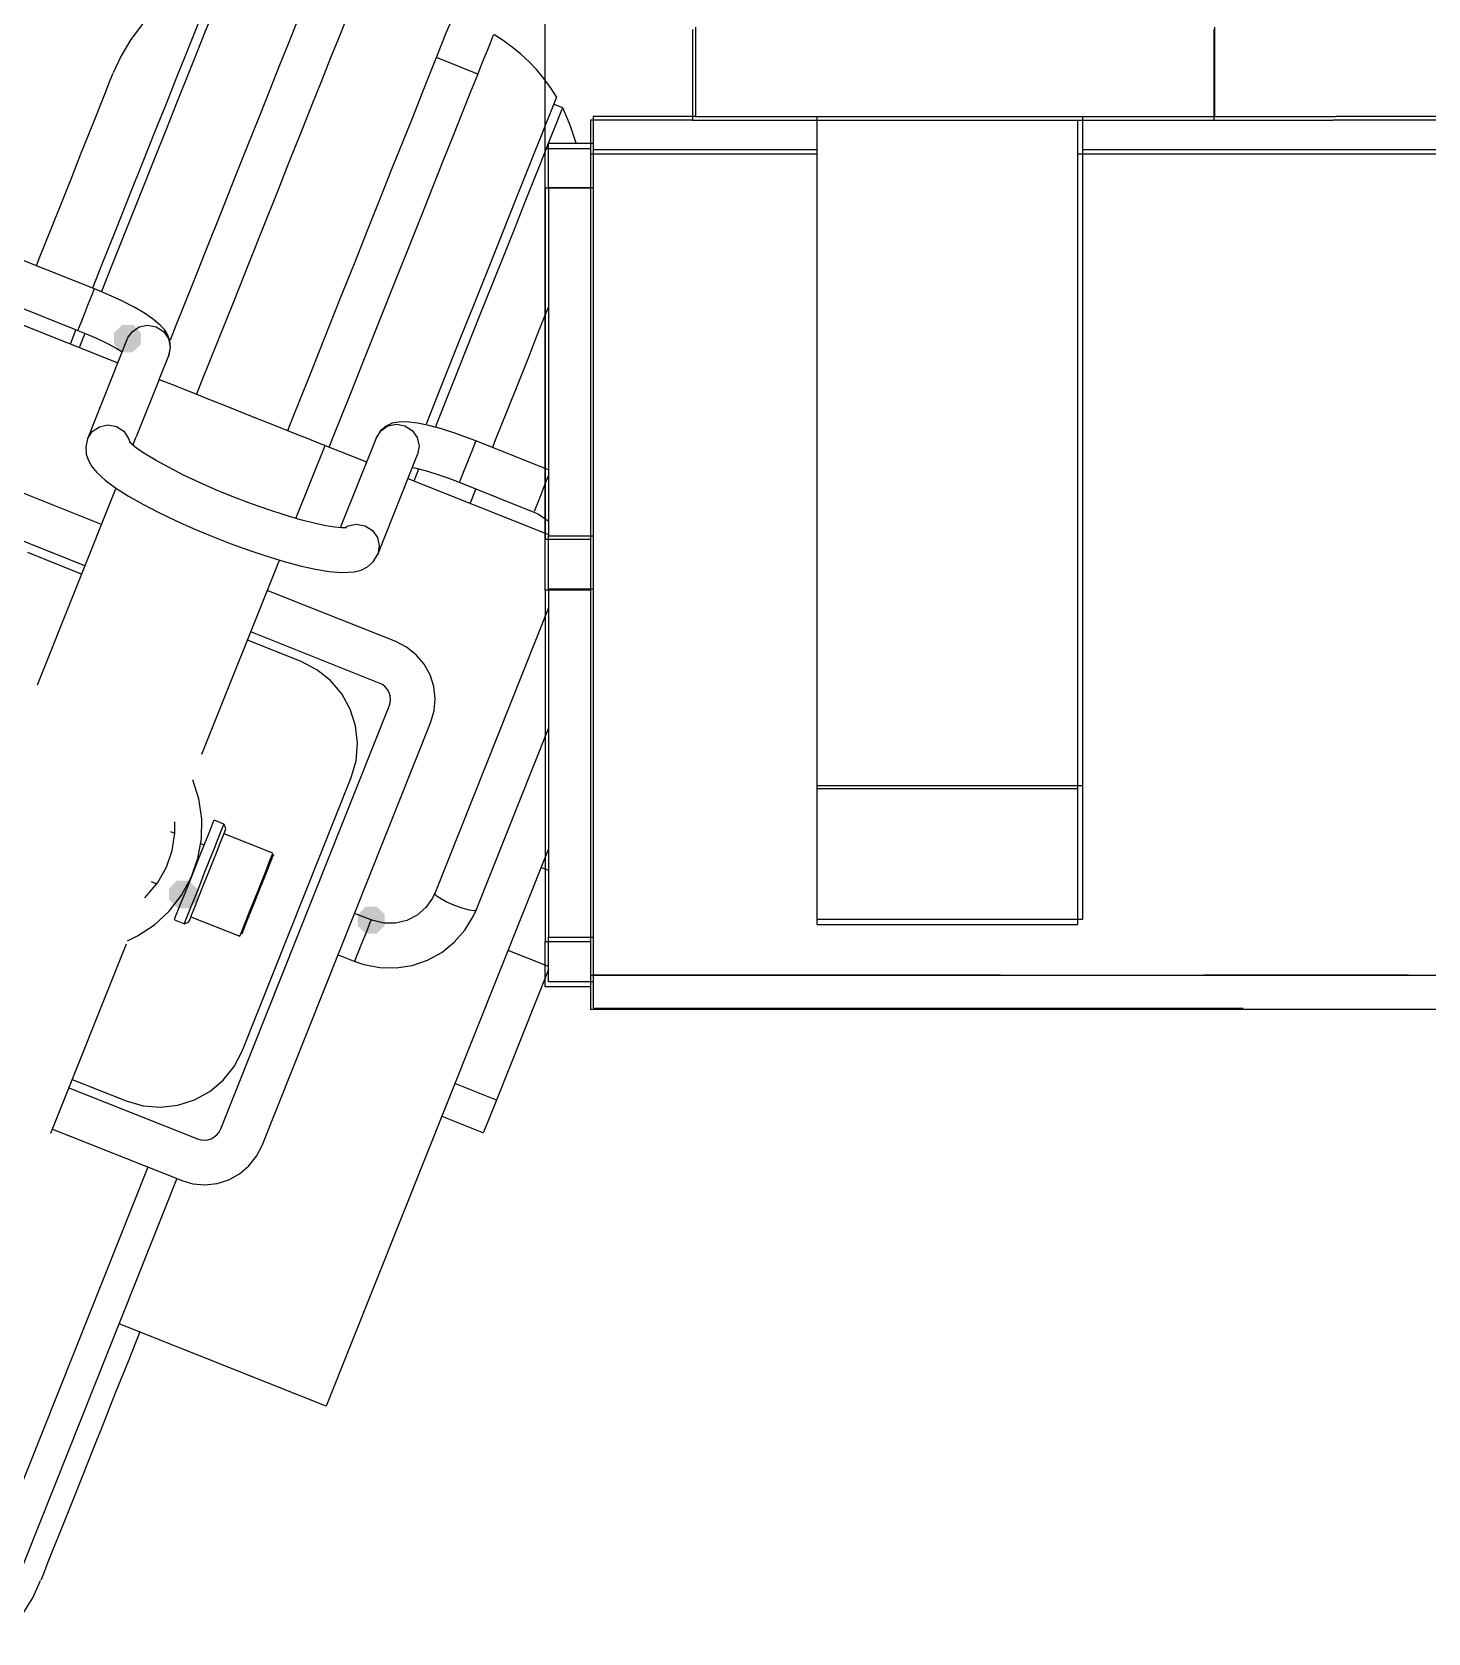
# Model space of a CAD drawing. Extents: x 3 to 592, y 5 to 207.
# Drawn here: x 58.44 to 67.13, y 75.39 to 85.36 of the extents above; entities that cross this region are included whole.
import ezdxf

# ---------------------------------------------------------------- set-up
doc = ezdxf.new("R2010")
doc.units = 0
doc.layers.get('0').update_dxf_attribs({"linetype": 'CONTINUOUS'})

msp = doc.modelspace()

# ---------------------------------------------------------------- hatches: boundary and pattern name
h = msp.add_hatch(color=7)
h.dxf.hatch_style = 2
h.paths.add_polyline_path([(59.112271, 83.407666), (59.061924, 83.360763), (58.993151, 83.362996), (58.946248, 83.413343), (58.948481, 83.482116), (59.000592, 83.5329), (59.069365, 83.530667), (59.116269, 83.48032)])
h = msp.add_hatch(color=7)
h.dxf.hatch_style = 2
h.paths.add_polyline_path([(59.112271, 83.407666), (59.061924, 83.360763), (58.993151, 83.362996), (58.946248, 83.413343), (58.948481, 83.482116), (59.000592, 83.5329), (59.069365, 83.530667), (59.116269, 83.48032)])
h = msp.add_hatch(color=7)
h.dxf.hatch_style = 2
h.paths.add_polyline_path([(59.338349, 79.904725), (59.289399, 79.953084), (59.288779, 80.02189), (59.337138, 80.070841), (59.405945, 80.07146), (59.418998, 80.066169), (59.467948, 80.01781), (59.468568, 79.949003), (59.420209, 79.900053), (59.351402, 79.899433)])
h = msp.add_hatch(color=7)
h.dxf.hatch_style = 2
h.paths.add_polyline_path([(59.338349, 79.904725), (59.289399, 79.953084), (59.288779, 80.02189), (59.337138, 80.070841), (59.405945, 80.07146), (59.418998, 80.066169), (59.467948, 80.01781), (59.468568, 79.949003), (59.420209, 79.900053), (59.351402, 79.899433)])
h = msp.add_hatch(color=7)
h.dxf.hatch_style = 2
h.paths.add_polyline_path([(60.631515, 79.791276), (60.583384, 79.742101), (60.514581, 79.741162), (60.465406, 79.789292), (60.464467, 79.858096), (60.513303, 79.909034), (60.582106, 79.909974), (60.631281, 79.861843)])
h = msp.add_hatch(color=7)
h.dxf.hatch_style = 2
h.paths.add_polyline_path([(60.631515, 79.791276), (60.583384, 79.742101), (60.514581, 79.741162), (60.465406, 79.789292), (60.464467, 79.858096), (60.513303, 79.909034), (60.582106, 79.909974), (60.631281, 79.861843)])

# ---------------------------------------------------------------- linework, layer by layer
at = {"color": 7}
for points in [[(61.630278, 82.197222), (61.630278, 110.525278)], [(58.871979, 83.742847), (58.938654, 83.910417), (59.030023, 84.139723), (59.116807, 84.357034), (59.197946, 84.560939), (59.273793, 84.750734), (59.343643, 84.926064), (59.407143, 85.085872), (59.464646, 85.230159), (59.515446, 85.357511), (59.559543, 85.468284), (59.596937, 85.56177), (59.626923, 85.637617), (59.649854, 85.69512), (59.665729, 85.734631), (59.674196, 85.75615)], [(58.871979, 83.742847), (58.938654, 83.910417), (59.030023, 84.139723), (59.116807, 84.357034), (59.197946, 84.560939), (59.273793, 84.750734), (59.343643, 84.926064), (59.407143, 85.085872), (59.464646, 85.230159), (59.515446, 85.357511), (59.559543, 85.468284), (59.596937, 85.56177), (59.626923, 85.637617), (59.649854, 85.69512), (59.665729, 85.734631), (59.674196, 85.75615)], [(60.226928, 85.772166), (60.219872, 85.75488), (60.206467, 85.721014), (60.185653, 85.668802), (60.158136, 85.599305), (60.123211, 85.512169), (60.081936, 85.407747), (60.033606, 85.286744), (59.978572, 85.149514), (59.917542, 84.996055), (59.850514, 84.827427), (59.777136, 84.64363), (59.698467, 84.446075), (59.614506, 84.235114), (59.525253, 84.011452), (59.431414, 83.775797), (59.332989, 83.528852), (59.296653, 83.437483)], [(60.226928, 85.772166), (60.219872, 85.75488), (60.206467, 85.721014), (60.185653, 85.668802), (60.158136, 85.599305), (60.123211, 85.512169), (60.081936, 85.407747), (60.033606, 85.286744), (59.978572, 85.149514), (59.917542, 84.996055), (59.850514, 84.827427), (59.777136, 84.64363), (59.698467, 84.446075), (59.614506, 84.235114), (59.525253, 84.011452), (59.431414, 83.775797), (59.332989, 83.528852), (59.296653, 83.437483)], [(59.600853, 85.736148), (59.590975, 85.711101), (59.5751, 85.671942), (59.552523, 85.614792), (59.522536, 85.539651), (59.485847, 85.447223), (59.442103, 85.337509), (59.391656, 85.211214), (59.334859, 85.068339), (59.271711, 84.909942), (59.202567, 84.736376), (59.127425, 84.548345), (59.046992, 84.346203), (58.961267, 84.131362), (58.870603, 83.90382), (58.813806, 83.760945)], [(59.600853, 85.736148), (59.590975, 85.711101), (59.5751, 85.671942), (59.552523, 85.614792), (59.522536, 85.539651), (59.485847, 85.447223), (59.442103, 85.337509), (59.391656, 85.211214), (59.334859, 85.068339), (59.271711, 84.909942), (59.202567, 84.736376), (59.127425, 84.548345), (59.046992, 84.346203), (58.961267, 84.131362), (58.870603, 83.90382), (58.813806, 83.760945)], [(59.600853, 85.736148), (59.492198, 85.690639), (59.389186, 85.633842), (59.292525, 85.566814), (59.203625, 85.489556), (59.123192, 85.403478), (59.052636, 85.309287), (58.992311, 85.208039), (58.942923, 85.101148)], [(59.600853, 85.736148), (59.492198, 85.690639), (59.389186, 85.633842), (59.292525, 85.566814), (59.203625, 85.489556), (59.123192, 85.403478), (59.052636, 85.309287), (58.992311, 85.208039), (58.942923, 85.101148)], [(60.489606, 85.680973), (60.482551, 85.663687), (60.469145, 85.629468), (60.448331, 85.577609), (60.420462, 85.507759), (60.385889, 85.420271), (60.344262, 85.315848), (60.295931, 85.194493), (60.240898, 85.056909), (60.179514, 84.903098), (60.112134, 84.733765), (60.038756, 84.549968), (59.960087, 84.352059), (59.875773, 84.140393), (59.786167, 83.916026), (59.692328, 83.680018), (59.593551, 83.432721), (59.490892, 83.175193), (59.461259, 83.100404)], [(60.489606, 85.680973), (60.482551, 85.663687), (60.469145, 85.629468), (60.448331, 85.577609), (60.420462, 85.507759), (60.385889, 85.420271), (60.344262, 85.315848), (60.295931, 85.194493), (60.240898, 85.056909), (60.179514, 84.903098), (60.112134, 84.733765), (60.038756, 84.549968), (59.960087, 84.352059), (59.875773, 84.140393), (59.786167, 83.916026), (59.692328, 83.680018), (59.593551, 83.432721), (59.490892, 83.175193), (59.461259, 83.100404)], [(60.028984, 82.874344), (60.058617, 82.949133), (60.161276, 83.206661), (60.260054, 83.453958), (60.353893, 83.689966), (60.443498, 83.914333), (60.527812, 84.125647), (60.606481, 84.323908), (60.679859, 84.507705), (60.74724, 84.676686), (60.808623, 84.830497), (60.863304, 84.968433), (60.911987, 85.089788), (60.953615, 85.194211), (60.988187, 85.281699), (61.016056, 85.351197), (61.03687, 85.403408), (61.050276, 85.437274), (61.056626, 85.453502)], [(60.028984, 82.874344), (60.058617, 82.949133), (60.161276, 83.206661), (60.260054, 83.453958), (60.353893, 83.689966), (60.443498, 83.914333), (60.527812, 84.125647), (60.606481, 84.323908), (60.679859, 84.507705), (60.74724, 84.676686), (60.808623, 84.830497), (60.863304, 84.968433), (60.911987, 85.089788), (60.953615, 85.194211), (60.988187, 85.281699), (61.016056, 85.351197), (61.03687, 85.403408), (61.050276, 85.437274), (61.056626, 85.453502)], [(62.5475, 85.372222), (62.5475, 84.807778)], [(62.567467, 85.386192), (62.567467, 84.830567)], [(62.567467, 85.386192), (62.567467, 84.830567)], [(62.567467, 85.386192), (62.567467, 84.830567)], [(62.567467, 85.386192), (62.567467, 84.830567)], [(62.567467, 85.386192), (62.567467, 84.830567)], [(62.567467, 85.386192), (62.567467, 84.830567)], [(62.567467, 85.386192), (62.567467, 84.830567)], [(62.567467, 85.386192), (62.567467, 84.830567)], [(65.793056, 85.372222), (65.793056, 84.807778)], [(65.798559, 85.386192), (65.798559, 84.830567)], [(65.798559, 85.386192), (65.798559, 84.830567)], [(65.798559, 85.386192), (65.798559, 84.830567)], [(65.798559, 85.386192), (65.798559, 84.830567)], [(65.798559, 85.386192), (65.798559, 84.830567)], [(65.798559, 85.386192), (65.798559, 84.830567)], [(65.798559, 85.386192), (65.798559, 84.830567)], [(65.798559, 85.386192), (65.798559, 84.830567)], [(60.287006, 82.771509), (60.314522, 82.840301), (60.416828, 83.097123), (60.5149, 83.343715), (60.609092, 83.57937), (60.697992, 83.803031), (60.782306, 84.014345), (60.860975, 84.211901), (60.934, 84.395345), (61.001381, 84.563973), (61.062411, 84.717431), (61.117092, 84.855015), (61.165422, 84.976017), (61.20705, 85.08044), (61.241975, 85.167576), (61.269492, 85.237073), (61.290306, 85.288931), (61.303711, 85.322798), (61.310061, 85.339026)], [(60.287006, 82.771509), (60.314522, 82.840301), (60.416828, 83.097123), (60.5149, 83.343715), (60.609092, 83.57937), (60.697992, 83.803031), (60.782306, 84.014345), (60.860975, 84.211901), (60.934, 84.395345), (61.001381, 84.563973), (61.062411, 84.717431), (61.117092, 84.855015), (61.165422, 84.976017), (61.20705, 85.08044), (61.241975, 85.167576), (61.269492, 85.237073), (61.290306, 85.288931), (61.303711, 85.322798), (61.310061, 85.339026)], [(61.702386, 84.952417), (61.664638, 85.010978), (61.623363, 85.067069), (61.578913, 85.120692), (61.530936, 85.171139), (61.480136, 85.218411), (61.426161, 85.262508), (61.369716, 85.303078), (61.310802, 85.340119)], [(61.702386, 84.952417), (61.664638, 85.010978), (61.623363, 85.067069), (61.578913, 85.120692), (61.530936, 85.171139), (61.480136, 85.218411), (61.426161, 85.262508), (61.369716, 85.303078), (61.310802, 85.340119)], [(61.212518, 85.093881), (60.954638, 85.196539)], [(61.212518, 85.093881), (60.954638, 85.196539)], [(58.464203, 83.900081), (58.482548, 83.945589), (58.555925, 84.130444), (58.624011, 84.301189), (58.6861, 84.456764), (58.741839, 84.596817), (58.791228, 84.720994), (58.833914, 84.828239), (58.869898, 84.918197), (58.898825, 84.990517), (58.920345, 85.045197), (58.934809, 85.081181), (58.942217, 85.099172)], [(58.464203, 83.900081), (58.482548, 83.945589), (58.555925, 84.130444), (58.624011, 84.301189), (58.6861, 84.456764), (58.741839, 84.596817), (58.791228, 84.720994), (58.833914, 84.828239), (58.869898, 84.918197), (58.898825, 84.990517), (58.920345, 85.045197), (58.934809, 85.081181), (58.942217, 85.099172)], [(61.702386, 84.952417), (61.697447, 84.940069), (61.685452, 84.909731), (61.666049, 84.861047), (61.639238, 84.794372), (61.605724, 84.709706), (61.564802, 84.6074), (61.51753, 84.488514), (61.463202, 84.352342), (61.402524, 84.200294), (61.335849, 84.032725), (61.263177, 83.849986), (61.184508, 83.653136), (61.100547, 83.442528), (61.011647, 83.219219), (60.917808, 82.983564), (60.890644, 82.915125)], [(61.702386, 84.952417), (61.697447, 84.940069), (61.685452, 84.909731), (61.666049, 84.861047), (61.639238, 84.794372), (61.605724, 84.709706), (61.564802, 84.6074), (61.51753, 84.488514), (61.463202, 84.352342), (61.402524, 84.200294), (61.335849, 84.032725), (61.263177, 83.849986), (61.184508, 83.653136), (61.100547, 83.442528), (61.011647, 83.219219), (60.917808, 82.983564), (60.890644, 82.915125)], [(60.950087, 82.900379), (60.96314, 82.933187), (61.056273, 83.166373), (61.144115, 83.387565), (61.22737, 83.596409), (61.305334, 83.791496), (61.377301, 83.972471), (61.443623, 84.138629), (61.503595, 84.289265), (61.557217, 84.423673), (61.604137, 84.541854), (61.644706, 84.643101), (61.677867, 84.726709), (61.704326, 84.793032), (61.723376, 84.841009), (61.73537, 84.871348), (61.740309, 84.883343)], [(60.950087, 82.900379), (60.96314, 82.933187), (61.056273, 83.166373), (61.144115, 83.387565), (61.22737, 83.596409), (61.305334, 83.791496), (61.377301, 83.972471), (61.443623, 84.138629), (61.503595, 84.289265), (61.557217, 84.423673), (61.604137, 84.541854), (61.644706, 84.643101), (61.677867, 84.726709), (61.704326, 84.793032), (61.723376, 84.841009), (61.73537, 84.871348), (61.740309, 84.883343)], [(61.74038, 84.883519), (61.683935, 84.906097)], [(61.74038, 84.883519), (61.683935, 84.906097)], [(61.823776, 84.66395), (61.787793, 84.775781), (61.740521, 84.883378)], [(61.823776, 84.66395), (61.787793, 84.775781), (61.740521, 84.883378)], [(62.5475, 84.807778), (61.9125, 84.807778)], [(61.9125, 84.807778), (61.9125, 84.7725), (61.9125, 84.737222), (61.9125, 84.701944), (61.9125, 84.631389), (61.9125, 84.596111)], [(62.567467, 84.830638), (61.929645, 84.830638)], [(62.567467, 84.830638), (61.929645, 84.830638)], [(62.567467, 84.830638), (61.929645, 84.830638)], [(62.567467, 84.830638), (61.929645, 84.830638)], [(62.567467, 84.830638), (61.929645, 84.830638)], [(62.567467, 84.830638), (61.929645, 84.830638)], [(62.567467, 84.830638), (61.929645, 84.830638)], [(62.567467, 84.830638), (61.929645, 84.830638)], [(61.92968, 84.830638), (61.92968, 84.814763), (61.92968, 84.79536), (61.92968, 84.769607), (61.92968, 84.73821), (61.92968, 84.702227), (61.92968, 84.663068), (61.92968, 84.622499)], [(61.92968, 84.830638), (61.92968, 84.814763), (61.92968, 84.79536), (61.92968, 84.769607), (61.92968, 84.73821), (61.92968, 84.702227), (61.92968, 84.663068), (61.92968, 84.622499)], [(61.92968, 84.830638), (61.92968, 84.814763), (61.92968, 84.79536), (61.92968, 84.769607), (61.92968, 84.73821), (61.92968, 84.702227), (61.92968, 84.663068), (61.92968, 84.622499)], [(61.92968, 84.830638), (61.92968, 84.814763), (61.92968, 84.79536), (61.92968, 84.769607), (61.92968, 84.73821), (61.92968, 84.702227), (61.92968, 84.663068), (61.92968, 84.622499)], [(61.92968, 84.830638), (61.92968, 84.814763), (61.92968, 84.79536), (61.92968, 84.769607), (61.92968, 84.73821), (61.92968, 84.702227), (61.92968, 84.663068), (61.92968, 84.622499)], [(61.92968, 84.830638), (61.92968, 84.814763), (61.92968, 84.79536), (61.92968, 84.769607), (61.92968, 84.73821), (61.92968, 84.702227), (61.92968, 84.663068), (61.92968, 84.622499)], [(61.92968, 84.830638), (61.92968, 84.814763), (61.92968, 84.79536), (61.92968, 84.769607), (61.92968, 84.73821), (61.92968, 84.702227), (61.92968, 84.663068), (61.92968, 84.622499)], [(61.92968, 84.830638), (61.92968, 84.814763), (61.92968, 84.79536), (61.92968, 84.769607), (61.92968, 84.73821), (61.92968, 84.702227), (61.92968, 84.663068), (61.92968, 84.622499)], [(62.5475, 84.807778), (63.323611, 84.807778)], [(62.567467, 84.830638), (63.324528, 84.830638)], [(62.567467, 84.830638), (63.324528, 84.830638)], [(62.567467, 84.830638), (63.324528, 84.830638)], [(62.567467, 84.830638), (63.324528, 84.830638)], [(62.567467, 84.830638), (63.324528, 84.830638)], [(62.567467, 84.830638), (63.324528, 84.830638)], [(62.567467, 84.830638), (63.324528, 84.830638)], [(62.567467, 84.830638), (63.324528, 84.830638)], [(63.323611, 80.645), (63.323611, 84.807778)], [(63.323611, 84.807778), (64.946389, 84.807778)], [(63.324387, 84.830638), (64.977151, 84.830638)], [(63.324387, 84.830638), (64.977151, 84.830638)], [(63.324387, 84.830638), (64.977151, 84.830638)], [(63.324387, 84.830638), (64.977151, 84.830638)], [(63.324387, 84.830638), (64.977151, 84.830638)], [(63.324387, 84.830638), (64.977151, 84.830638)], [(63.324387, 84.830638), (64.977151, 84.830638)], [(63.324387, 84.830638), (64.977151, 84.830638)], [(63.324387, 80.663944), (63.324387, 84.830603)], [(63.324387, 80.663944), (63.324387, 84.830603)], [(63.324387, 80.663944), (63.324387, 84.830603)], [(63.324387, 80.663944), (63.324387, 84.830603)], [(63.324387, 80.663944), (63.324387, 84.830603)], [(63.324387, 80.663944), (63.324387, 84.830603)], [(63.324387, 80.663944), (63.324387, 84.830603)], [(63.324387, 80.663944), (63.324387, 84.830603)], [(64.946389, 80.645), (64.946389, 84.807778)], [(64.946389, 84.807778), (65.793056, 84.807778)], [(64.977186, 84.830638), (65.798453, 84.830638)], [(64.977186, 84.830638), (65.798453, 84.830638)], [(64.977186, 84.830638), (65.798453, 84.830638)], [(64.977186, 84.830638), (65.798453, 84.830638)], [(64.977186, 84.830638), (65.798453, 84.830638)], [(64.977186, 84.830638), (65.798453, 84.830638)], [(64.977186, 84.830638), (65.798453, 84.830638)], [(64.977186, 84.830638), (65.798453, 84.830638)], [(64.977186, 80.663944), (64.977186, 84.830603)], [(64.977186, 80.663944), (64.977186, 84.830603)], [(64.977186, 80.663944), (64.977186, 84.830603)], [(64.977186, 80.663944), (64.977186, 84.830603)], [(64.977186, 80.663944), (64.977186, 84.830603)], [(64.977186, 80.663944), (64.977186, 84.830603)], [(64.977186, 80.663944), (64.977186, 84.830603)], [(64.977186, 80.663944), (64.977186, 84.830603)], [(65.793056, 84.807778), (66.533889, 84.807778)], [(65.798559, 84.830638), (66.552798, 84.830638)], [(65.798559, 84.830638), (66.552798, 84.830638)], [(65.798559, 84.830638), (66.552798, 84.830638)], [(65.798559, 84.830638), (66.552798, 84.830638)], [(65.798559, 84.830638), (66.552798, 84.830638)], [(65.798559, 84.830638), (66.552798, 84.830638)], [(65.798559, 84.830638), (66.552798, 84.830638)], [(65.798559, 84.830638), (66.552798, 84.830638)], [(119.521111, 84.807778), (66.533889, 84.807778)], [(70.815659, 84.830638), (66.553045, 84.830638)], [(70.815659, 84.830638), (66.553045, 84.830638)], [(70.815659, 84.830638), (66.553045, 84.830638)], [(70.815659, 84.830638), (66.553045, 84.830638)], [(70.815659, 84.830638), (66.553045, 84.830638)], [(70.815659, 84.830638), (66.553045, 84.830638)], [(70.815659, 84.830638), (66.553045, 84.830638)], [(70.815659, 84.830638), (66.553045, 84.830638)], [(61.651903, 84.66395), (61.929539, 84.66395)], [(61.651903, 84.66395), (61.929539, 84.66395)], [(61.651903, 84.66395), (61.929539, 84.66395)], [(61.651903, 84.66395), (61.929539, 84.66395)], [(61.651903, 84.66395), (61.929539, 84.66395)], [(61.651903, 84.66395), (61.929539, 84.66395)], [(61.651903, 84.66395), (61.929539, 84.66395)], [(61.651903, 84.66395), (61.929539, 84.66395)], [(61.651903, 84.386173), (61.651903, 84.440501), (61.651903, 84.492359), (61.651903, 84.540337), (61.651903, 84.58267), (61.651903, 84.617243), (61.651903, 84.642643), (61.651903, 84.658517)], [(61.651903, 84.386173), (61.651903, 84.440501), (61.651903, 84.492359), (61.651903, 84.540337), (61.651903, 84.58267), (61.651903, 84.617243), (61.651903, 84.642643), (61.651903, 84.658517)], [(61.651903, 84.386173), (61.651903, 84.440501), (61.651903, 84.492359), (61.651903, 84.540337), (61.651903, 84.58267), (61.651903, 84.617243), (61.651903, 84.642643), (61.651903, 84.658517)], [(61.651903, 84.386173), (61.651903, 84.440501), (61.651903, 84.492359), (61.651903, 84.540337), (61.651903, 84.58267), (61.651903, 84.617243), (61.651903, 84.642643), (61.651903, 84.658517)], [(61.651903, 84.386173), (61.651903, 84.440501), (61.651903, 84.492359), (61.651903, 84.540337), (61.651903, 84.58267), (61.651903, 84.617243), (61.651903, 84.642643), (61.651903, 84.658517)], [(61.651903, 84.386173), (61.651903, 84.440501), (61.651903, 84.492359), (61.651903, 84.540337), (61.651903, 84.58267), (61.651903, 84.617243), (61.651903, 84.642643), (61.651903, 84.658517)], [(61.651903, 84.386173), (61.651903, 84.440501), (61.651903, 84.492359), (61.651903, 84.540337), (61.651903, 84.58267), (61.651903, 84.617243), (61.651903, 84.642643), (61.651903, 84.658517)], [(61.651903, 84.386173), (61.651903, 84.440501), (61.651903, 84.492359), (61.651903, 84.540337), (61.651903, 84.58267), (61.651903, 84.617243), (61.651903, 84.642643), (61.651903, 84.658517)], [(61.630278, 84.631389), (61.9125, 84.631389)], [(61.630278, 84.384444), (61.630278, 84.419722), (61.630278, 84.490278), (61.630278, 84.525556), (61.630278, 84.560833), (61.630278, 84.596111), (61.630278, 84.631389)], [(61.9125, 84.596111), (61.9125, 79.480833)], [(63.323611, 84.596111), (61.9125, 84.596111)], [(63.324387, 84.622358), (61.929504, 84.622358)], [(63.324387, 84.622358), (61.929504, 84.622358)], [(63.324387, 84.622358), (61.929504, 84.622358)], [(63.324387, 84.622358), (61.929504, 84.622358)], [(63.324387, 84.622358), (61.929504, 84.622358)], [(63.324387, 84.622358), (61.929504, 84.622358)], [(63.324387, 84.622358), (61.929504, 84.622358)], [(63.324387, 84.622358), (61.929504, 84.622358)], [(61.92968, 84.622358), (61.92968, 79.483444)], [(61.92968, 84.622358), (61.92968, 79.483444)], [(61.92968, 84.622358), (61.92968, 79.483444)], [(61.92968, 84.622358), (61.92968, 79.483444)], [(61.92968, 84.622358), (61.92968, 79.483444)], [(61.92968, 84.622358), (61.92968, 79.483444)], [(61.92968, 84.622358), (61.92968, 79.483444)], [(61.92968, 84.622358), (61.92968, 79.483444)], [(121.073333, 84.596111), (64.946389, 84.596111)], [(70.815941, 84.622358), (64.977116, 84.622358)], [(70.815941, 84.622358), (64.977116, 84.622358)], [(70.815941, 84.622358), (64.977116, 84.622358)], [(70.815941, 84.622358), (64.977116, 84.622358)], [(70.815941, 84.622358), (64.977116, 84.622358)], [(70.815941, 84.622358), (64.977116, 84.622358)], [(70.815941, 84.622358), (64.977116, 84.622358)], [(70.815941, 84.622358), (64.977116, 84.622358)], [(61.9125, 84.384444), (61.630278, 84.384444)], [(61.630278, 84.384444), (61.630278, 82.197222)], [(61.651903, 84.386173), (61.651903, 82.219412)], [(61.651903, 84.386173), (61.651903, 82.219412)], [(61.651903, 84.386173), (61.651903, 82.219412)], [(61.651903, 84.386173), (61.651903, 82.219412)], [(61.651903, 84.386173), (61.651903, 82.219412)], [(61.651903, 84.386173), (61.651903, 82.219412)], [(61.651903, 84.386173), (61.651903, 82.219412)], [(61.651903, 84.386173), (61.651903, 82.219412)], [(61.92968, 84.386173), (61.652044, 84.386173)], [(61.92968, 84.386173), (61.652044, 84.386173)], [(61.92968, 84.386173), (61.652044, 84.386173)], [(61.92968, 84.386173), (61.652044, 84.386173)], [(61.92968, 84.386173), (61.652044, 84.386173)], [(61.92968, 84.386173), (61.652044, 84.386173)], [(61.92968, 84.386173), (61.652044, 84.386173)], [(61.92968, 84.386173), (61.652044, 84.386173)], [(58.825447, 83.756112), (58.360839, 83.94132)], [(58.825447, 83.756112), (58.360839, 83.94132)], [(58.722648, 83.49809), (58.732173, 83.522079), (58.746637, 83.558415), (58.765334, 83.605687), (58.785442, 83.655782), (58.803787, 83.701643), (58.817545, 83.736215), (58.824601, 83.754207)], [(58.722648, 83.49809), (58.732173, 83.522079), (58.746637, 83.558415), (58.765334, 83.605687), (58.785442, 83.655782), (58.803787, 83.701643), (58.817545, 83.736215), (58.824601, 83.754207)], [(59.288398, 83.342092), (59.298981, 83.392539), (59.294748, 83.435578), (59.281342, 83.471914), (59.261939, 83.502606), (59.235834, 83.531534), (59.194206, 83.566459), (59.136703, 83.604911), (59.072851, 83.641953), (58.995945, 83.681111), (58.913748, 83.719211), (58.825553, 83.756253)], [(59.288398, 83.342092), (59.298981, 83.392539), (59.294748, 83.435578), (59.281342, 83.471914), (59.261939, 83.502606), (59.235834, 83.531534), (59.194206, 83.566459), (59.136703, 83.604911), (59.072851, 83.641953), (58.995945, 83.681111), (58.913748, 83.719211), (58.825553, 83.756253)], [(58.016846, 83.676172), (58.971109, 83.295878)], [(58.016846, 83.676172), (58.971109, 83.295878)], [(58.258146, 83.683193), (58.722754, 83.497984)], [(58.258146, 83.683193), (58.722754, 83.497984)], [(61.651903, 83.645269), (61.629678, 83.589883), (61.580289, 83.465705), (61.52455, 83.325653), (61.462461, 83.169725), (61.394375, 82.999333), (61.320998, 82.814478), (61.302653, 82.768969)], [(61.651903, 83.645269), (61.629678, 83.589883), (61.580289, 83.465705), (61.52455, 83.325653), (61.462461, 83.169725), (61.394375, 82.999333), (61.320998, 82.814478), (61.302653, 82.768969)], [(58.71083, 83.502782), (58.676258, 83.415999)], [(58.71083, 83.502782), (58.676258, 83.415999)], [(58.722648, 83.49809), (58.763217, 83.48151), (58.838006, 83.448701), (58.906093, 83.415893), (58.964301, 83.384496), (58.998168, 83.364035)], [(58.722648, 83.49809), (58.763217, 83.48151), (58.838006, 83.448701), (58.906093, 83.415893), (58.964301, 83.384496), (58.998168, 83.364035)], [(58.731856, 83.391269), (58.742439, 83.417727), (58.767133, 83.479816)], [(58.731856, 83.391269), (58.742439, 83.417727), (58.767133, 83.479816)], [(59.032034, 83.448948), (59.059551, 83.489518), (59.104001, 83.519857), (59.156917, 83.530793), (59.210187, 83.520562), (59.255695, 83.491282), (59.286387, 83.447184), (59.298029, 83.394621), (59.288504, 83.342057)], [(59.032034, 83.448948), (59.059551, 83.489518), (59.104001, 83.519857), (59.156917, 83.530793), (59.210187, 83.520562), (59.255695, 83.491282), (59.286387, 83.447184), (59.298029, 83.394621), (59.288504, 83.342057)], [(59.030376, 83.444891), (58.782726, 82.823297)], [(59.030376, 83.444891), (58.782726, 82.823297)], [(59.229025, 83.193114), (59.288292, 83.341986)], [(59.229025, 83.193114), (59.288292, 83.341986)], [(59.229025, 83.193114), (59.08615, 82.835044)], [(59.229025, 83.193114), (59.08615, 82.835044)], [(59.229025, 83.193114), (59.266067, 83.178297), (59.31087, 83.160306), (59.371547, 83.136317), (59.445631, 83.106683), (59.53065, 83.072817), (59.623431, 83.035775), (59.720445, 82.997322), (59.818517, 82.958164), (59.913767, 82.920064), (60.00302, 82.884786), (60.0831, 82.852683), (60.150834, 82.825872), (60.20375, 82.804706), (60.240439, 82.790242), (60.258784, 82.782833)], [(59.229025, 83.193114), (59.266067, 83.178297), (59.31087, 83.160306), (59.371547, 83.136317), (59.445631, 83.106683), (59.53065, 83.072817), (59.623431, 83.035775), (59.720445, 82.997322), (59.818517, 82.958164), (59.913767, 82.920064), (60.00302, 82.884786), (60.0831, 82.852683), (60.150834, 82.825872), (60.20375, 82.804706), (60.240439, 82.790242), (60.258784, 82.782833)], [(58.78262, 82.823262), (58.811901, 82.868064), (58.856351, 82.898051), (58.909267, 82.908987), (58.962184, 82.899109), (59.007692, 82.869828), (59.038737, 82.825378), (59.045792, 82.804564)], [(58.78262, 82.823262), (58.811901, 82.868064), (58.856351, 82.898051), (58.909267, 82.908987), (58.962184, 82.899109), (59.007692, 82.869828), (59.038737, 82.825378), (59.045792, 82.804564)], [(61.199466, 82.810068), (61.15431, 82.827707), (61.068232, 82.858398), (60.985329, 82.884857), (60.907718, 82.906023), (60.836457, 82.92084), (60.769077, 82.928954), (60.718982, 82.927543), (60.679118, 82.919429), (60.641371, 82.902143), (60.606093, 82.872509), (60.578577, 82.828059)], [(61.199466, 82.810068), (61.15431, 82.827707), (61.068232, 82.858398), (60.985329, 82.884857), (60.907718, 82.906023), (60.836457, 82.92084), (60.769077, 82.928954), (60.718982, 82.927543), (60.679118, 82.919429), (60.641371, 82.902143), (60.606093, 82.872509), (60.578577, 82.828059)], [(60.578612, 82.827918), (60.607892, 82.872721), (60.652342, 82.902707), (60.705259, 82.913643), (60.758176, 82.903766), (60.803684, 82.874485), (60.834729, 82.830035), (60.84637, 82.777824), (60.836492, 82.724907)], [(60.578612, 82.827918), (60.607892, 82.872721), (60.652342, 82.902707), (60.705259, 82.913643), (60.758176, 82.903766), (60.803684, 82.874485), (60.834729, 82.830035), (60.84637, 82.777824), (60.836492, 82.724907)], [(58.78262, 82.823226), (58.771331, 82.773132), (58.774859, 82.726918), (58.788265, 82.687054), (58.809079, 82.650718), (58.840123, 82.612971), (58.892334, 82.565699), (58.95654, 82.518074), (59.038031, 82.466215), (59.127637, 82.415062), (59.225709, 82.36391), (59.330837, 82.313462), (59.441256, 82.263721), (59.555556, 82.215743), (59.671267, 82.170587), (59.786273, 82.128607), (59.898456, 82.091212), (60.006054, 82.058757), (60.107301, 82.031593), (60.200787, 82.010779), (60.286159, 81.996668), (60.364476, 81.989965), (60.442792, 81.994904), (60.485126, 82.00584), (60.52499, 82.025949), (60.560973, 82.057346), (60.588842, 82.10356)], [(58.78262, 82.823226), (58.771331, 82.773132), (58.774859, 82.726918), (58.788265, 82.687054), (58.809079, 82.650718), (58.840123, 82.612971), (58.892334, 82.565699), (58.95654, 82.518074), (59.038031, 82.466215), (59.127637, 82.415062), (59.225709, 82.36391), (59.330837, 82.313462), (59.441256, 82.263721), (59.555556, 82.215743), (59.671267, 82.170587), (59.786273, 82.128607), (59.898456, 82.091212), (60.006054, 82.058757), (60.107301, 82.031593), (60.200787, 82.010779), (60.286159, 81.996668), (60.364476, 81.989965), (60.442792, 81.994904), (60.485126, 82.00584), (60.52499, 82.025949), (60.560973, 82.057346), (60.588842, 82.10356)], [(60.394497, 82.268236), (60.362747, 82.268236), (60.322531, 82.272117), (60.265381, 82.281289), (60.193414, 82.296811), (60.108394, 82.318684), (60.013144, 82.346553), (59.910486, 82.379714), (59.803242, 82.417814), (59.694233, 82.459442), (59.585578, 82.503892), (59.48045, 82.550106), (59.380967, 82.597025), (59.290303, 82.643239), (59.209869, 82.687336), (59.142489, 82.728259), (59.090278, 82.763536), (59.058528, 82.788584), (59.041242, 82.804811)], [(60.394497, 82.268236), (60.362747, 82.268236), (60.322531, 82.272117), (60.265381, 82.281289), (60.193414, 82.296811), (60.108394, 82.318684), (60.013144, 82.346553), (59.910486, 82.379714), (59.803242, 82.417814), (59.694233, 82.459442), (59.585578, 82.503892), (59.48045, 82.550106), (59.380967, 82.597025), (59.290303, 82.643239), (59.209869, 82.687336), (59.142489, 82.728259), (59.090278, 82.763536), (59.058528, 82.788584), (59.041242, 82.804811)], [(59.065619, 82.783045), (59.086432, 82.834903)], [(59.065619, 82.783045), (59.086432, 82.834903)], [(60.079925, 82.326868), (60.261253, 82.781951)], [(60.079925, 82.326868), (60.261253, 82.781951)], [(60.261218, 82.781775), (60.519098, 82.678764)], [(60.261218, 82.781775), (60.519098, 82.678764)], [(60.578612, 82.827918), (60.355656, 82.268766)], [(60.578612, 82.827918), (60.355656, 82.268766)], [(61.199466, 82.810068), (61.191704, 82.790312), (61.177946, 82.75574), (61.159602, 82.709879), (61.139493, 82.659432), (61.120796, 82.612512), (61.105979, 82.575823), (61.097866, 82.555362)], [(61.199466, 82.810068), (61.191704, 82.790312), (61.177946, 82.75574), (61.159602, 82.709879), (61.139493, 82.659432), (61.120796, 82.612512), (61.105979, 82.575823), (61.097866, 82.555362)], [(61.651903, 82.629763), (61.199289, 82.810032)], [(61.651903, 82.629763), (61.199289, 82.810032)], [(60.588913, 82.103419), (60.836563, 82.725013)], [(60.588913, 82.103419), (60.836563, 82.725013)], [(58.869121, 82.289967), (58.069021, 82.608879)], [(58.869121, 82.289967), (58.069021, 82.608879)], [(60.777296, 82.576141), (61.651833, 82.227596)], [(60.777296, 82.576141), (61.651833, 82.227596)], [(60.80439, 82.644051), (60.827673, 82.639464), (60.883412, 82.625001), (60.95044, 82.604892), (61.024876, 82.579492), (61.09649, 82.551976)], [(60.80439, 82.644051), (60.827673, 82.639464), (60.883412, 82.625001), (60.95044, 82.604892), (61.024876, 82.579492), (61.09649, 82.551976)], [(60.814902, 82.561148), (60.844536, 82.635937)], [(60.814902, 82.561148), (60.844536, 82.635937)], [(61.096631, 82.552011), (61.561239, 82.366802)], [(61.096631, 82.552011), (61.561239, 82.366802)], [(61.651903, 82.594767), (61.642378, 82.570779), (61.624034, 82.524565), (61.603925, 82.47447), (61.585228, 82.427198), (61.570764, 82.390862), (61.562298, 82.370048)], [(61.651903, 82.594767), (61.642378, 82.570779), (61.624034, 82.524565), (61.603925, 82.47447), (61.585228, 82.427198), (61.570764, 82.390862), (61.562298, 82.370048)], [(58.959362, 82.516345), (58.47001, 81.288402)], [(58.959362, 82.516345), (58.47001, 81.288402)], [(61.199854, 82.510877), (61.164223, 82.421977)], [(61.199854, 82.510877), (61.164223, 82.421977)], [(61.561098, 82.366908), (61.590026, 82.353503), (61.649998, 82.312581)], [(61.561098, 82.366908), (61.590026, 82.353503), (61.649998, 82.312581)], [(58.766287, 82.031911), (57.966187, 82.350822)], [(58.766287, 82.031911), (57.966187, 82.350822)], [(60.391604, 82.274869), (60.404657, 82.281219), (60.457221, 82.292155), (60.510491, 82.281924), (60.555999, 82.252644), (60.587043, 82.208546), (60.598332, 82.155982), (60.588807, 82.103419)], [(60.391604, 82.274869), (60.404657, 82.281219), (60.457221, 82.292155), (60.510491, 82.281924), (60.555999, 82.252644), (60.587043, 82.208546), (60.598332, 82.155982), (60.588807, 82.103419)], [(61.630278, 82.197222), (61.9125, 82.197222)], [(61.630278, 81.879722), (61.630278, 81.915), (61.630278, 81.950278), (61.630278, 82.020833), (61.630278, 82.056111), (61.630278, 82.126667), (61.630278, 82.161944), (61.630278, 82.197222)], [(61.651903, 81.886178), (61.651903, 81.896409), (61.651903, 81.925336), (61.651903, 81.969434), (61.651903, 82.023761), (61.651903, 82.081617), (61.651903, 82.136298), (61.651903, 82.180395), (61.651903, 82.209322), (61.651903, 82.219553)], [(61.651903, 81.886178), (61.651903, 81.896409), (61.651903, 81.925336), (61.651903, 81.969434), (61.651903, 82.023761), (61.651903, 82.081617), (61.651903, 82.136298), (61.651903, 82.180395), (61.651903, 82.209322), (61.651903, 82.219553)], [(61.651903, 81.886178), (61.651903, 81.896409), (61.651903, 81.925336), (61.651903, 81.969434), (61.651903, 82.023761), (61.651903, 82.081617), (61.651903, 82.136298), (61.651903, 82.180395), (61.651903, 82.209322), (61.651903, 82.219553)], [(61.651903, 81.886178), (61.651903, 81.896409), (61.651903, 81.925336), (61.651903, 81.969434), (61.651903, 82.023761), (61.651903, 82.081617), (61.651903, 82.136298), (61.651903, 82.180395), (61.651903, 82.209322), (61.651903, 82.219553)], [(61.651903, 81.886178), (61.651903, 81.896409), (61.651903, 81.925336), (61.651903, 81.969434), (61.651903, 82.023761), (61.651903, 82.081617), (61.651903, 82.136298), (61.651903, 82.180395), (61.651903, 82.209322), (61.651903, 82.219553)], [(61.651903, 81.886178), (61.651903, 81.896409), (61.651903, 81.925336), (61.651903, 81.969434), (61.651903, 82.023761), (61.651903, 82.081617), (61.651903, 82.136298), (61.651903, 82.180395), (61.651903, 82.209322), (61.651903, 82.219553)], [(61.651903, 81.886178), (61.651903, 81.896409), (61.651903, 81.925336), (61.651903, 81.969434), (61.651903, 82.023761), (61.651903, 82.081617), (61.651903, 82.136298), (61.651903, 82.180395), (61.651903, 82.209322), (61.651903, 82.219553)], [(61.651903, 81.886178), (61.651903, 81.896409), (61.651903, 81.925336), (61.651903, 81.969434), (61.651903, 82.023761), (61.651903, 82.081617), (61.651903, 82.136298), (61.651903, 82.180395), (61.651903, 82.209322), (61.651903, 82.219553)], [(61.651903, 82.219518), (61.929539, 82.219518)], [(61.651903, 82.219518), (61.929539, 82.219518)], [(61.651903, 82.219518), (61.929539, 82.219518)], [(61.651903, 82.219518), (61.929539, 82.219518)], [(61.651903, 82.219518), (61.929539, 82.219518)], [(61.651903, 82.219518), (61.929539, 82.219518)], [(61.651903, 82.219518), (61.929539, 82.219518)], [(61.651903, 82.219518), (61.929539, 82.219518)], [(58.74572, 81.980334), (58.410228, 82.114037)], [(58.74572, 81.980334), (58.410228, 82.114037)], [(59.494815, 80.858395), (59.976773, 82.067753)], [(59.494815, 80.858395), (59.976773, 82.067753)], [(60.701237, 81.559859), (59.901137, 81.87877)], [(60.701237, 81.559859), (59.901137, 81.87877)], [(61.9125, 81.879722), (61.630278, 81.879722)], [(61.630278, 81.879722), (61.630278, 79.6925)], [(61.651903, 81.886178), (61.651903, 79.719417)], [(61.651903, 81.886178), (61.651903, 79.719417)], [(61.651903, 81.886178), (61.651903, 79.719417)], [(61.651903, 81.886178), (61.651903, 79.719417)], [(61.651903, 81.886178), (61.651903, 79.719417)], [(61.651903, 81.886178), (61.651903, 79.719417)], [(61.651903, 81.886178), (61.651903, 79.719417)], [(61.651903, 81.886178), (61.651903, 79.719417)], [(61.92968, 81.886178), (61.652044, 81.886178)], [(61.92968, 81.886178), (61.652044, 81.886178)], [(61.92968, 81.886178), (61.652044, 81.886178)], [(61.92968, 81.886178), (61.652044, 81.886178)], [(61.92968, 81.886178), (61.652044, 81.886178)], [(61.92968, 81.886178), (61.652044, 81.886178)], [(61.92968, 81.886178), (61.652044, 81.886178)], [(61.92968, 81.886178), (61.652044, 81.886178)], [(61.651903, 81.769373), (60.943525, 79.991373)], [(61.651903, 81.769373), (60.943525, 79.991373)], [(60.113369, 81.435293), (59.777877, 81.568996)], [(60.113369, 81.435293), (59.777877, 81.568996)], [(60.598403, 81.301837), (59.798303, 81.620748)], [(60.598403, 81.301837), (59.798303, 81.620748)], [(60.918513, 81.054646), (60.93968, 81.128023), (60.94603, 81.203871), (60.937563, 81.279718), (60.914633, 81.35239), (60.877591, 81.419065), (60.828555, 81.477273), (60.768936, 81.524898), (60.701202, 81.559823)], [(60.918513, 81.054646), (60.93968, 81.128023), (60.94603, 81.203871), (60.937563, 81.279718), (60.914633, 81.35239), (60.877591, 81.419065), (60.828555, 81.477273), (60.768936, 81.524898), (60.701202, 81.559823)], [(60.423778, 80.713545), (60.454117, 80.81832), (60.463289, 80.926623), (60.450942, 81.034925), (60.418133, 81.138642), (60.365569, 81.233892), (60.295367, 81.317147), (60.209994, 81.385234), (60.113333, 81.435328)], [(60.423778, 80.713545), (60.454117, 80.81832), (60.463289, 80.926623), (60.450942, 81.034925), (60.418133, 81.138642), (60.365569, 81.233892), (60.295367, 81.317147), (60.209994, 81.385234), (60.113333, 81.435328)], [(60.660492, 81.15748), (60.666489, 81.178294), (60.668253, 81.200166), (60.665783, 81.221686), (60.659433, 81.2425), (60.64885, 81.26155), (60.634739, 81.27813), (60.617806, 81.291889), (60.598403, 81.301766)], [(60.660492, 81.15748), (60.666489, 81.178294), (60.668253, 81.200166), (60.665783, 81.221686), (60.659433, 81.2425), (60.64885, 81.26155), (60.634739, 81.27813), (60.617806, 81.291889), (60.598403, 81.301766)], [(59.611613, 78.525441), (60.660421, 81.157516)], [(59.611613, 78.525441), (60.660421, 81.157516)], [(59.869634, 78.422606), (60.918443, 81.054681)], [(59.869634, 78.422606), (60.918443, 81.054681)], [(61.201406, 79.888574), (61.651903, 81.018874)], [(61.201406, 79.888574), (61.651903, 81.018874)], [(59.031399, 79.69571), (59.094546, 79.727108), (59.198616, 79.796252), (59.290338, 79.881624), (59.367244, 79.980402), (59.427216, 80.090116), (59.468844, 80.208296), (59.491069, 80.331416), (59.493185, 80.456652), (59.474841, 80.580477), (59.437446, 80.699716)], [(59.031399, 79.69571), (59.094546, 79.727108), (59.198616, 79.796252), (59.290338, 79.881624), (59.367244, 79.980402), (59.427216, 80.090116), (59.468844, 80.208296), (59.491069, 80.331416), (59.493185, 80.456652), (59.474841, 80.580477), (59.437446, 80.699716)], [(59.745104, 79.010475), (60.423848, 80.713686)], [(59.745104, 79.010475), (60.423848, 80.713686)], [(63.324387, 80.663944), (64.977151, 80.663944)], [(63.324387, 80.663944), (64.977151, 80.663944)], [(63.324387, 80.663944), (64.977151, 80.663944)], [(63.324387, 80.663944), (64.977151, 80.663944)], [(63.324387, 80.663944), (64.977151, 80.663944)], [(63.324387, 80.663944), (64.977151, 80.663944)], [(63.324387, 80.663944), (64.977151, 80.663944)], [(63.324387, 80.663944), (64.977151, 80.663944)], [(63.324387, 79.830612), (63.324387, 80.663874)], [(63.324387, 79.830612), (63.324387, 80.663874)], [(63.324387, 79.830612), (63.324387, 80.663874)], [(63.324387, 79.830612), (63.324387, 80.663874)], [(63.324387, 79.830612), (63.324387, 80.663874)], [(63.324387, 79.830612), (63.324387, 80.663874)], [(63.324387, 79.830612), (63.324387, 80.663874)], [(63.324387, 79.830612), (63.324387, 80.663874)], [(64.977186, 79.830612), (64.977186, 80.663874)], [(64.977186, 79.830612), (64.977186, 80.663874)], [(64.977186, 79.830612), (64.977186, 80.663874)], [(64.977186, 79.830612), (64.977186, 80.663874)], [(64.977186, 79.830612), (64.977186, 80.663874)], [(64.977186, 79.830612), (64.977186, 80.663874)], [(64.977186, 79.830612), (64.977186, 80.663874)], [(64.977186, 79.830612), (64.977186, 80.663874)], [(63.323611, 80.645), (64.946389, 80.645)], [(63.323611, 79.798333), (63.323611, 80.645)], [(64.946389, 79.798333), (64.946389, 80.645)], [(59.138644, 79.96488), (59.149932, 79.975816), (59.219783, 80.06013), (59.273757, 80.155732), (59.309741, 80.259096), (59.326674, 80.367399), (59.327027, 80.437955)], [(59.138644, 79.96488), (59.149932, 79.975816), (59.219783, 80.06013), (59.273757, 80.155732), (59.309741, 80.259096), (59.326674, 80.367399), (59.327027, 80.437955)], [(59.326498, 80.365106), (59.302156, 80.374984)], [(59.326498, 80.365106), (59.302156, 80.374984)], [(59.323358, 79.828108), (59.331119, 79.847511), (59.34523, 79.883141), (59.366044, 79.934999), (59.391797, 79.999558), (59.421077, 80.072936), (59.451769, 80.150194), (59.482108, 80.226747), (59.510683, 80.297655), (59.534672, 80.358686), (59.553369, 80.405605), (59.565716, 80.435944), (59.56995, 80.447233)], [(59.323358, 79.828108), (59.331119, 79.847511), (59.34523, 79.883141), (59.366044, 79.934999), (59.391797, 79.999558), (59.421077, 80.072936), (59.451769, 80.150194), (59.482108, 80.226747), (59.510683, 80.297655), (59.534672, 80.358686), (59.553369, 80.405605), (59.565716, 80.435944), (59.56995, 80.447233)], [(59.385306, 79.803449), (59.393067, 79.822851), (59.407178, 79.858482), (59.427992, 79.91034), (59.453745, 79.974899), (59.483025, 80.048276), (59.513717, 80.125535), (59.544056, 80.202088), (59.572631, 80.272996), (59.59662, 80.334026), (59.615317, 80.380946), (59.627664, 80.411285), (59.631898, 80.422574)], [(59.385306, 79.803449), (59.393067, 79.822851), (59.407178, 79.858482), (59.427992, 79.91034), (59.453745, 79.974899), (59.483025, 80.048276), (59.513717, 80.125535), (59.544056, 80.202088), (59.572631, 80.272996), (59.59662, 80.334026), (59.615317, 80.380946), (59.627664, 80.411285), (59.631898, 80.422574)], [(59.414163, 79.815866), (59.421219, 79.833858), (59.434624, 79.867372), (59.454027, 79.915702), (59.478016, 79.976027), (59.50518, 80.044466), (59.534108, 80.116433), (59.56233, 80.188047), (59.588788, 80.254016), (59.611366, 80.311166), (59.629005, 80.354911), (59.640294, 80.383133), (59.644527, 80.393716)], [(59.414163, 79.815866), (59.421219, 79.833858), (59.434624, 79.867372), (59.454027, 79.915702), (59.478016, 79.976027), (59.50518, 80.044466), (59.534108, 80.116433), (59.56233, 80.188047), (59.588788, 80.254016), (59.611366, 80.311166), (59.629005, 80.354911), (59.640294, 80.383133), (59.644527, 80.393716)], [(59.632109, 80.42275), (59.57002, 80.447444)], [(59.632109, 80.42275), (59.57002, 80.447444)], [(59.644527, 80.393893), (59.63218, 80.422821)], [(59.644527, 80.393893), (59.63218, 80.422821)], [(59.936662, 80.241563), (59.632215, 80.362919)], [(59.936662, 80.241563), (59.632215, 80.362919)], [(59.508461, 80.292575), (59.487294, 80.301042)], [(59.508461, 80.292575), (59.487294, 80.301042)], [(61.651903, 80.268692), (60.269014, 76.798417)], [(61.651903, 80.268692), (60.269014, 76.798417)], [(59.730993, 79.725485), (59.735226, 79.735715), (59.746515, 79.76429), (59.764507, 79.809446), (59.787437, 79.867301), (59.813896, 79.933624), (59.841765, 80.003826), (59.869282, 80.072265), (59.893976, 80.134354), (59.914084, 80.185507), (59.928548, 80.221137)], [(59.730993, 79.725485), (59.735226, 79.735715), (59.746515, 79.76429), (59.764507, 79.809446), (59.787437, 79.867301), (59.813896, 79.933624), (59.841765, 80.003826), (59.869282, 80.072265), (59.893976, 80.134354), (59.914084, 80.185507), (59.928548, 80.221137)], [(59.931829, 80.214435), (59.917718, 80.179157), (59.897962, 80.129415), (59.873621, 80.068737), (59.84681, 80.001357), (59.819646, 79.932565), (59.79354, 79.867301), (59.770962, 79.810857), (59.753324, 79.76676), (59.742388, 79.738537)], [(59.931829, 80.214435), (59.917718, 80.179157), (59.897962, 80.129415), (59.873621, 80.068737), (59.84681, 80.001357), (59.819646, 79.932565), (59.79354, 79.867301), (59.770962, 79.810857), (59.753324, 79.76676), (59.742388, 79.738537)], [(59.928584, 80.221243), (59.935992, 80.239588)], [(59.928584, 80.221243), (59.935992, 80.239588)], [(59.939767, 80.234331), (59.931653, 80.214576)], [(59.939767, 80.234331), (59.931653, 80.214576)], [(59.178649, 80.06521), (59.213574, 80.051099)], [(59.178649, 80.06521), (59.213574, 80.051099)], [(61.651903, 80.134425), (61.605689, 80.152769)], [(61.651903, 80.134425), (61.605689, 80.152769)], [(60.943349, 79.991409), (60.930296, 79.963186), (60.889374, 79.904625), (60.835399, 79.857), (60.770841, 79.823486), (60.700285, 79.806553), (60.62726, 79.806553), (60.559879, 79.822428), (60.548591, 79.826661)], [(60.943349, 79.991409), (60.930296, 79.963186), (60.889374, 79.904625), (60.835399, 79.857), (60.770841, 79.823486), (60.700285, 79.806553), (60.62726, 79.806553), (60.559879, 79.822428), (60.548591, 79.826661)], [(61.201406, 79.888574), (61.188353, 79.884341), (61.157661, 79.888221), (61.113917, 79.900216), (61.063822, 79.91856), (61.015139, 79.939727), (60.974922, 79.961246), (60.949875, 79.979238), (60.943525, 79.991232)], [(61.201406, 79.888574), (61.188353, 79.884341), (61.157661, 79.888221), (61.113917, 79.900216), (61.063822, 79.91856), (61.015139, 79.939727), (60.974922, 79.961246), (60.949875, 79.979238), (60.943525, 79.991232)], [(60.548732, 79.82652), (60.445368, 79.867795)], [(60.548732, 79.82652), (60.445368, 79.867795)], [(60.445897, 79.568463), (60.503047, 79.549061), (60.60253, 79.529658), (60.703778, 79.527894), (60.803614, 79.543416), (60.899216, 79.575872), (60.987411, 79.624555), (61.065727, 79.687349), (61.131697, 79.762844), (61.183555, 79.848569), (61.201547, 79.888433)], [(60.445897, 79.568463), (60.503047, 79.549061), (60.60253, 79.529658), (60.703778, 79.527894), (60.803614, 79.543416), (60.899216, 79.575872), (60.987411, 79.624555), (61.065727, 79.687349), (61.131697, 79.762844), (61.183555, 79.848569), (61.201547, 79.888433)], [(59.323358, 79.828108), (59.385447, 79.803413)], [(59.323358, 79.828108), (59.385447, 79.803413)], [(59.385306, 79.803449), (59.414234, 79.815796)], [(59.385306, 79.803449), (59.414234, 79.815796)], [(59.42651, 79.84684), (59.730958, 79.725485)], [(59.42651, 79.84684), (59.730958, 79.725485)], [(60.445897, 79.568463), (60.455422, 79.592452), (60.469886, 79.628788), (60.488583, 79.676061), (60.508691, 79.726155), (60.527036, 79.772016), (60.540794, 79.806588), (60.54785, 79.82458)], [(60.445897, 79.568463), (60.455422, 79.592452), (60.469886, 79.628788), (60.488583, 79.676061), (60.508691, 79.726155), (60.527036, 79.772016), (60.540794, 79.806588), (60.54785, 79.82458)], [(63.323611, 79.798333), (64.946389, 79.798333)], [(63.324387, 79.830612), (64.977151, 79.830612)], [(63.324387, 79.830612), (64.977151, 79.830612)], [(63.324387, 79.830612), (64.977151, 79.830612)], [(63.324387, 79.830612), (64.977151, 79.830612)], [(63.324387, 79.830612), (64.977151, 79.830612)], [(63.324387, 79.830612), (64.977151, 79.830612)], [(63.324387, 79.830612), (64.977151, 79.830612)], [(63.324387, 79.830612), (64.977151, 79.830612)], [(58.554486, 78.498865), (59.02465, 79.67863)], [(58.554486, 78.498865), (59.02465, 79.67863)], [(61.630278, 79.6925), (61.9125, 79.6925)], [(61.630278, 79.410278), (61.630278, 79.445556), (61.630278, 79.480833), (61.630278, 79.516111), (61.630278, 79.551389), (61.630278, 79.586667), (61.630278, 79.657222), (61.630278, 79.6925)], [(61.651903, 79.719523), (61.929539, 79.719523)], [(61.651903, 79.719523), (61.929539, 79.719523)], [(61.651903, 79.719523), (61.929539, 79.719523)], [(61.651903, 79.719523), (61.929539, 79.719523)], [(61.651903, 79.719523), (61.929539, 79.719523)], [(61.651903, 79.719523), (61.929539, 79.719523)], [(61.651903, 79.719523), (61.929539, 79.719523)], [(61.651903, 79.719523), (61.929539, 79.719523)], [(61.651903, 79.44171), (61.651903, 79.462877), (61.651903, 79.48863), (61.651903, 79.523202), (61.651903, 79.565182), (61.651903, 79.61316), (61.651903, 79.665371), (61.651903, 79.719346)], [(61.651903, 79.44171), (61.651903, 79.462877), (61.651903, 79.48863), (61.651903, 79.523202), (61.651903, 79.565182), (61.651903, 79.61316), (61.651903, 79.665371), (61.651903, 79.719346)], [(61.651903, 79.44171), (61.651903, 79.462877), (61.651903, 79.48863), (61.651903, 79.523202), (61.651903, 79.565182), (61.651903, 79.61316), (61.651903, 79.665371), (61.651903, 79.719346)], [(61.651903, 79.44171), (61.651903, 79.462877), (61.651903, 79.48863), (61.651903, 79.523202), (61.651903, 79.565182), (61.651903, 79.61316), (61.651903, 79.665371), (61.651903, 79.719346)], [(61.651903, 79.44171), (61.651903, 79.462877), (61.651903, 79.48863), (61.651903, 79.523202), (61.651903, 79.565182), (61.651903, 79.61316), (61.651903, 79.665371), (61.651903, 79.719346)], [(61.651903, 79.44171), (61.651903, 79.462877), (61.651903, 79.48863), (61.651903, 79.523202), (61.651903, 79.565182), (61.651903, 79.61316), (61.651903, 79.665371), (61.651903, 79.719346)], [(61.651903, 79.44171), (61.651903, 79.462877), (61.651903, 79.48863), (61.651903, 79.523202), (61.651903, 79.565182), (61.651903, 79.61316), (61.651903, 79.665371), (61.651903, 79.719346)], [(61.651903, 79.44171), (61.651903, 79.462877), (61.651903, 79.48863), (61.651903, 79.523202), (61.651903, 79.565182), (61.651903, 79.61316), (61.651903, 79.665371), (61.651903, 79.719346)], [(60.342674, 79.609597), (60.446038, 79.568322)], [(60.342674, 79.609597), (60.446038, 79.568322)], [(61.651903, 79.536996), (61.400373, 79.637184)], [(61.651903, 79.536996), (61.400373, 79.637184)], [(61.651903, 79.518334), (61.327348, 78.704122)], [(61.651903, 79.518334), (61.327348, 78.704122)], [(124.1425, 79.480833), (61.9125, 79.480833)], [(61.9125, 79.480833), (61.9125, 79.410278), (61.9125, 79.375), (61.9125, 79.339722), (61.9125, 79.304444), (61.9125, 79.269167)], [(64.465764, 79.483338), (61.929645, 79.483338)], [(64.465764, 79.483338), (61.929645, 79.483338)], [(64.465764, 79.483338), (61.929645, 79.483338)], [(64.465764, 79.483338), (61.929645, 79.483338)], [(64.465764, 79.483338), (61.929645, 79.483338)], [(64.465764, 79.483338), (61.929645, 79.483338)], [(64.465764, 79.483338), (61.929645, 79.483338)], [(64.465764, 79.483338), (61.929645, 79.483338)], [(61.92968, 79.483338), (61.92968, 79.442769), (61.92968, 79.40361), (61.92968, 79.367627), (61.92968, 79.33623), (61.92968, 79.310124), (61.92968, 79.291074), (61.92968, 79.27908)], [(61.92968, 79.483338), (61.92968, 79.442769), (61.92968, 79.40361), (61.92968, 79.367627), (61.92968, 79.33623), (61.92968, 79.310124), (61.92968, 79.291074), (61.92968, 79.27908)], [(61.92968, 79.483338), (61.92968, 79.442769), (61.92968, 79.40361), (61.92968, 79.367627), (61.92968, 79.33623), (61.92968, 79.310124), (61.92968, 79.291074), (61.92968, 79.27908)], [(61.92968, 79.483338), (61.92968, 79.442769), (61.92968, 79.40361), (61.92968, 79.367627), (61.92968, 79.33623), (61.92968, 79.310124), (61.92968, 79.291074), (61.92968, 79.27908)], [(61.92968, 79.483338), (61.92968, 79.442769), (61.92968, 79.40361), (61.92968, 79.367627), (61.92968, 79.33623), (61.92968, 79.310124), (61.92968, 79.291074), (61.92968, 79.27908)], [(61.92968, 79.483338), (61.92968, 79.442769), (61.92968, 79.40361), (61.92968, 79.367627), (61.92968, 79.33623), (61.92968, 79.310124), (61.92968, 79.291074), (61.92968, 79.27908)], [(61.92968, 79.483338), (61.92968, 79.442769), (61.92968, 79.40361), (61.92968, 79.367627), (61.92968, 79.33623), (61.92968, 79.310124), (61.92968, 79.291074), (61.92968, 79.27908)], [(61.92968, 79.483338), (61.92968, 79.442769), (61.92968, 79.40361), (61.92968, 79.367627), (61.92968, 79.33623), (61.92968, 79.310124), (61.92968, 79.291074), (61.92968, 79.27908)], [(67.005764, 79.483338), (65.735764, 79.483338)], [(67.005764, 79.483338), (65.735764, 79.483338)], [(67.005764, 79.483338), (65.735764, 79.483338)], [(67.005764, 79.483338), (65.735764, 79.483338)], [(67.005764, 79.483338), (65.735764, 79.483338)], [(67.005764, 79.483338), (65.735764, 79.483338)], [(67.005764, 79.483338), (65.735764, 79.483338)], [(67.005764, 79.483338), (65.735764, 79.483338)], [(61.9125, 79.410278), (61.630278, 79.410278)], [(61.92968, 79.44171), (61.652044, 79.44171)], [(61.92968, 79.44171), (61.652044, 79.44171)], [(61.92968, 79.44171), (61.652044, 79.44171)], [(61.92968, 79.44171), (61.652044, 79.44171)], [(61.92968, 79.44171), (61.652044, 79.44171)], [(61.92968, 79.44171), (61.652044, 79.44171)], [(61.92968, 79.44171), (61.652044, 79.44171)], [(61.92968, 79.44171), (61.652044, 79.44171)], [(76.341111, 79.269167), (61.9125, 79.269167)], [(65.977064, 79.275058), (61.929645, 79.275058)], [(65.977064, 79.275058), (61.929645, 79.275058)], [(65.977064, 79.275058), (61.929645, 79.275058)], [(65.977064, 79.275058), (61.929645, 79.275058)], [(65.977064, 79.275058), (61.929645, 79.275058)], [(65.977064, 79.275058), (61.929645, 79.275058)], [(65.977064, 79.275058), (61.929645, 79.275058)], [(65.977064, 79.275058), (61.929645, 79.275058)], [(59.023321, 78.700066), (59.128096, 78.669727), (59.236398, 78.660554), (59.344701, 78.672902), (59.448418, 78.70571), (59.543668, 78.758274), (59.626923, 78.828829), (59.695009, 78.913849), (59.745104, 79.01051)], [(59.023321, 78.700066), (59.128096, 78.669727), (59.236398, 78.660554), (59.344701, 78.672902), (59.448418, 78.70571), (59.543668, 78.758274), (59.626923, 78.828829), (59.695009, 78.913849), (59.745104, 79.01051)], [(58.667332, 78.782122), (59.467433, 78.463211)], [(58.667332, 78.782122), (59.467433, 78.463211)], [(58.687864, 78.833733), (59.023356, 78.70003)], [(58.687864, 78.833733), (59.023356, 78.70003)], [(61.327453, 78.704193), (61.069573, 78.807204)], [(61.327453, 78.704193), (61.069573, 78.807204)], [(61.327453, 78.704193), (61.296409, 78.626582), (61.27242, 78.566257), (61.256192, 78.525335), (61.247726, 78.504521)], [(61.327453, 78.704193), (61.296409, 78.626582), (61.27242, 78.566257), (61.256192, 78.525335), (61.247726, 78.504521)], [(60.988751, 78.604569), (61.246632, 78.50191)], [(60.988751, 78.604569), (61.246632, 78.50191)], [(58.564498, 78.5241), (59.364598, 78.205189)], [(58.564498, 78.5241), (59.364598, 78.205189)], [(59.467256, 78.463352), (59.48807, 78.457354), (59.509942, 78.455591), (59.531462, 78.45806), (59.552276, 78.46441), (59.571326, 78.474993), (59.587906, 78.489104), (59.601664, 78.506038), (59.611542, 78.525441)], [(59.467256, 78.463352), (59.48807, 78.457354), (59.509942, 78.455591), (59.531462, 78.45806), (59.552276, 78.46441), (59.571326, 78.474993), (59.587906, 78.489104), (59.601664, 78.506038), (59.611542, 78.525441)], [(59.364421, 78.205295), (59.437799, 78.184128), (59.513646, 78.177778), (59.589494, 78.186245), (59.662166, 78.209175), (59.728841, 78.246217), (59.787049, 78.295253), (59.834674, 78.354872), (59.869599, 78.422606)], [(59.364421, 78.205295), (59.437799, 78.184128), (59.513646, 78.177778), (59.589494, 78.186245), (59.662166, 78.209175), (59.728841, 78.246217), (59.787049, 78.295253), (59.834674, 78.354872), (59.869599, 78.422606)], [(59.157976, 78.287562), (57.101281, 73.126776)], [(59.157976, 78.287562), (57.101281, 73.126776)], [(59.338598, 78.215596), (57.281904, 73.05481)], [(59.338598, 78.215596), (57.281904, 73.05481)], [(60.268908, 76.798276), (58.9788, 77.312273)], [(60.268908, 76.798276), (58.9788, 77.312273)], [(59.107705, 77.261014), (59.03468, 77.07757), (58.955305, 76.878956), (58.881574, 76.693395), (58.813136, 76.522298), (58.750694, 76.365664)], [(59.107705, 77.261014), (59.03468, 77.07757), (58.955305, 76.878956), (58.881574, 76.693395), (58.813136, 76.522298), (58.750694, 76.365664)], [(58.75087, 76.365559), (58.694779, 76.224447), (58.645037, 76.099564), (58.601645, 75.991261), (58.565662, 75.900598), (58.536381, 75.826867), (58.514156, 75.771481), (58.49934, 75.734439), (58.491931, 75.715389)], [(58.75087, 76.365559), (58.694779, 76.224447), (58.645037, 76.099564), (58.601645, 75.991261), (58.565662, 75.900598), (58.536381, 75.826867), (58.514156, 75.771481), (58.49934, 75.734439), (58.491931, 75.715389)], [(58.162578, 75.264469), (58.229959, 75.324441), (58.310392, 75.410519), (58.380947, 75.50471), (58.441272, 75.605957), (58.490661, 75.712849)], [(58.162578, 75.264469), (58.229959, 75.324441), (58.310392, 75.410519), (58.380947, 75.50471), (58.441272, 75.605957), (58.490661, 75.712849)]]:
    msp.add_lwpolyline(points, dxfattribs=at)

doc.saveas('drawing.dxf')
